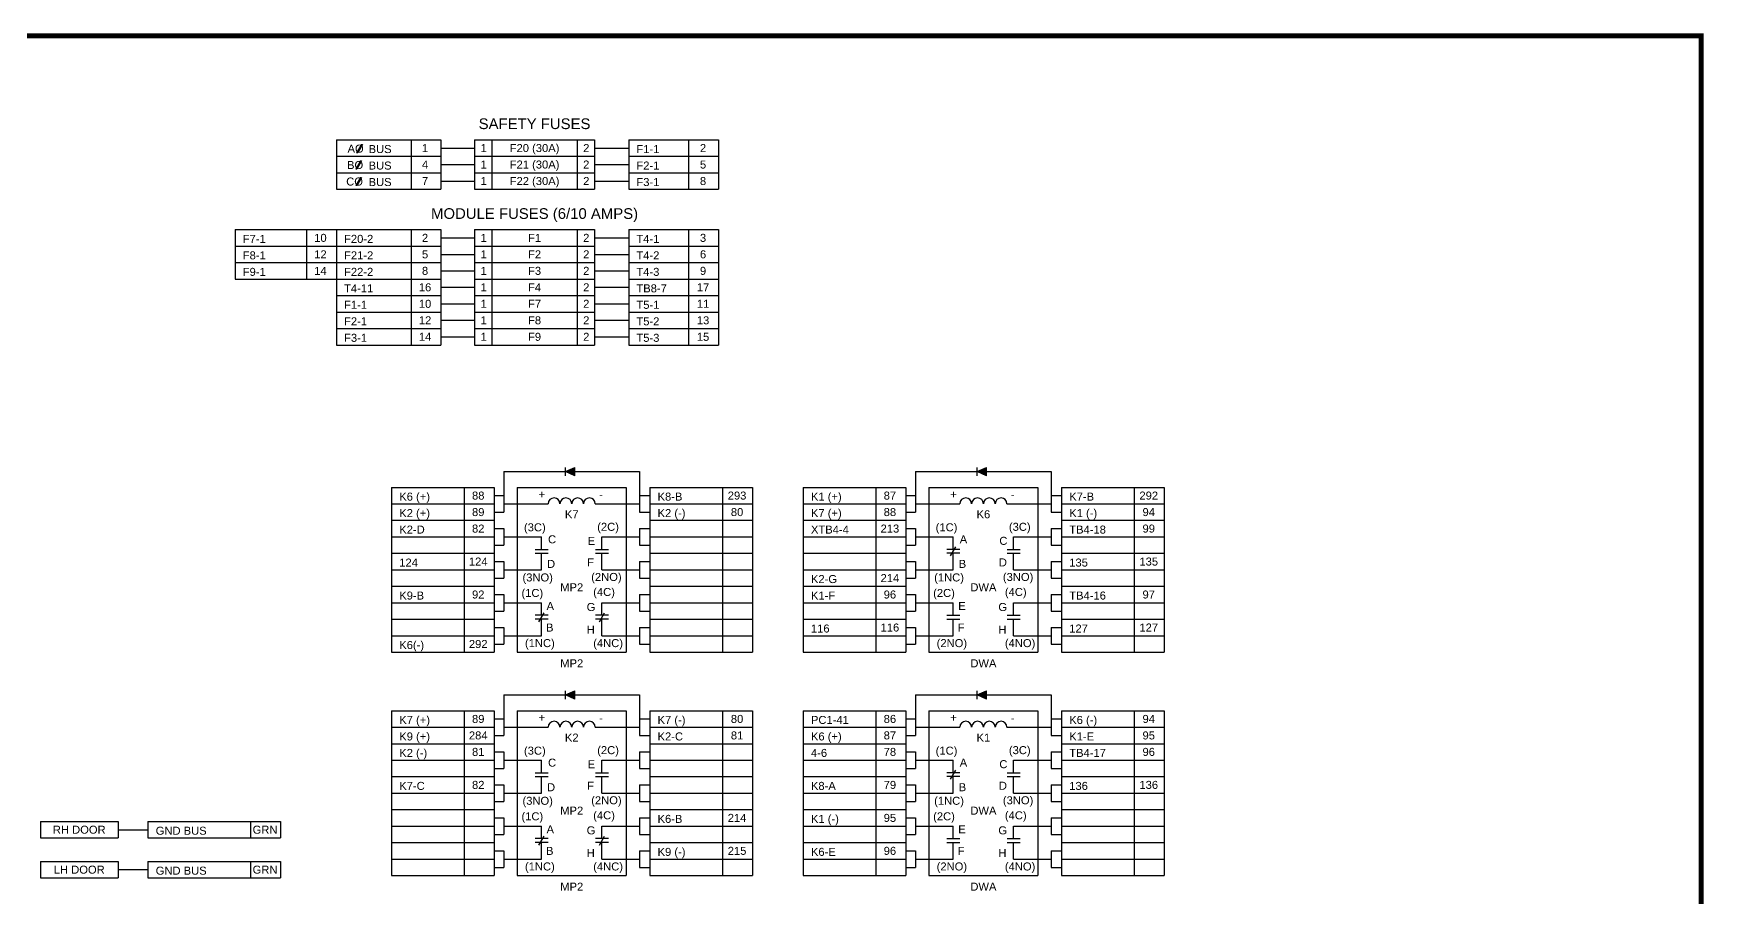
# Model space of a CAD drawing. Extents: x 1.4 to 18.1, y -1.8 to 8.6.
# Drawn here: x 8.3 to 18.08, y 3.57 to 8.63 of the extents above; entities that cross this region are included whole.
import ezdxf
from ezdxf.enums import TextEntityAlignment as Align

# ---------------------------------------------------------------- set-up
doc = ezdxf.new("R2010")
doc.units = 0
doc.header["$MEASUREMENT"] = 0
doc.layers.get('0').update_dxf_attribs({"linetype": 'CONTINUOUS'})
doc.layers.add('DRAWING', color=7, linetype='CONTINUOUS')
doc.styles.get("Standard").update_dxf_attribs({"font": 'ARIAL.TTF'})

# ---------------------------------------------------------------- blocks, each defined once
blk = doc.blocks.new('C_phase')
h = blk.add_hatch(color=256)
h.paths.add_polyline_path([(0.099, -0.026), (0.107, -0.026), (0.144, 0.038), (0.136, 0.038)], flags=16)
h.paths.add_polyline_path([(0.013, -0.043), (0.168, -0.043), (0.168, 0.054), (0.013, 0.054)], flags=9)
for p, q in [((0.136, 0.038), (0.099, -0.026)), ((0.144, 0.038), (0.107, -0.026)), ((0.136, 0.038), (0.144, 0.038)), ((0.107, -0.026), (0.099, -0.026))]:
    blk.add_line(p, q)
blk.add_text('CO', height=0.0625).set_placement((0.025, -0.025))
blk = doc.blocks.new('B_phase')
h = blk.add_hatch(color=256)
h.paths.add_polyline_path([(0.094, -0.031), (0.101, -0.031), (0.139, 0.033), (0.131, 0.033)], flags=16)
h.paths.add_polyline_path([(0.01, -0.048), (0.158, -0.048), (0.158, 0.049), (0.01, 0.049)], flags=9)
for p, q in [((0.131, 0.033), (0.094, -0.031)), ((0.139, 0.033), (0.101, -0.031)), ((0.131, 0.033), (0.139, 0.033)), ((0.101, -0.031), (0.094, -0.031))]:
    blk.add_line(p, q)
blk.add_text('BO', height=0.0625).set_placement((0.025, -0.03))
blk = doc.blocks.new('A_phase')
h = blk.add_hatch(color=256)
h.paths.add_polyline_path([(0.1, -0.033), (0.108, -0.033), (0.145, 0.031), (0.137, 0.031)], flags=16)
h.paths.add_polyline_path([(0.01, -0.05), (0.165, -0.05), (0.165, 0.047), (0.01, 0.047)], flags=9)
for p, q in [((0.137, 0.031), (0.1, -0.033)), ((0.145, 0.031), (0.108, -0.033)), ((0.137, 0.031), (0.145, 0.031)), ((0.108, -0.033), (0.1, -0.033))]:
    blk.add_line(p, q)
blk.add_text('AO', height=0.0625).set_placement((0.029, -0.032))
blk = doc.blocks.new('NPCAP')
for p, q in [((0, 0.051), (0, -0.051)), ((0.031, 0.051), (0.031, -0.051))]:
    blk.add_line(p, q)
blk = doc.blocks.new('N_C_CONTACT')
for p, q in [((0.051, 0.031), (-0.051, 0.031)), ((0.051, 0), (-0.051, 0)), ((-0.02, -0.019), (0.02, 0.05))]:
    blk.add_line(p, q)
blk = doc.blocks.new('DIODE')
blk.add_hatch(color=256).paths.add_polyline_path([(0.072, 0), (0, 0.033), (0, -0.033)])
for p, q in [((0, 0.033), (0.072, 0)), ((0, 0.033), (0, -0.033)), ((0.072, 0), (0, -0.033)), ((0.072, 0.033), (0.072, -0.033))]:
    blk.add_line(p, q)
blk = doc.blocks.new('coil')
for centre in [(0.046, 0), (0.138, 0), (0.23, 0), (0.322, 0)]:
    blk.add_arc(centre, 0.046, 0, 180)

msp = doc.modelspace()

# ---------------------------------------------------------------- linework, layer by layer
at = {"color": 7, "const_width": 0.0288}
msp.add_lwpolyline([(18.0699, -1.7766), (18.0699, 8.6186), (1.4376, 8.6186), (1.4376, -1.7766)], close=True, dxfattribs=at)
at = {"layer": 'DRAWING', "color": 7}
for p, q in [((10.0759, 8.0099), (10.6888, 8.0099)), ((10.0759, 8.0099), (10.0759, 7.7201)), ((10.514, 8.0099), (10.514, 7.7201)), ((10.6888, 8.0099), (10.6888, 7.7201)), ((10.6888, 7.9616), (10.8861, 7.9616)), ((10.8861, 8.0099), (11.5878, 8.0099)), ((10.8861, 8.0099), (10.8861, 7.7201)), ((10.9869, 8.0099), (10.9869, 7.7201)), ((11.4871, 8.0099), (11.4871, 7.7201)), ((11.5878, 8.0099), (11.5878, 7.7201)), ((11.5878, 7.9616), (11.7884, 7.9616)), ((11.7884, 8.0099), (12.3141, 8.0099)), ((11.7884, 8.0099), (11.7884, 7.7201)), ((12.1393, 8.0099), (12.1393, 7.7201)), ((12.3141, 8.0099), (12.3141, 7.7201)), ((10.0759, 7.9133), (10.6888, 7.9133)), ((10.6888, 7.865), (10.8861, 7.865)), ((10.8861, 7.9133), (11.5878, 7.9133)), ((11.5878, 7.865), (11.7884, 7.865)), ((11.7884, 7.9133), (12.3141, 7.9133)), ((10.0759, 7.8167), (10.6888, 7.8167)), ((10.6888, 7.7684), (10.8861, 7.7684)), ((10.8861, 7.8167), (11.5878, 7.8167)), ((11.5878, 7.7684), (11.7884, 7.7684)), ((11.7884, 7.8167), (12.3141, 7.8167)), ((10.0759, 7.7201), (10.6888, 7.7201)), ((10.8861, 7.7201), (11.5878, 7.7201)), ((11.7884, 7.7201), (12.3141, 7.7201)), ((9.4826, 7.4839), (9.4826, 7.1942)), ((9.4826, 7.4839), (10.6888, 7.4839)), ((9.9011, 7.4839), (9.9011, 7.1942)), ((10.0759, 7.4839), (10.0759, 6.8078)), ((10.514, 7.4839), (10.514, 6.8078)), ((10.6888, 7.4839), (10.6888, 6.8078)), ((10.6888, 7.4356), (10.8861, 7.4356)), ((10.8861, 7.4839), (11.5878, 7.4839)), ((10.8861, 7.4839), (10.8861, 6.8078)), ((10.9869, 7.4839), (10.9869, 6.8078)), ((11.4871, 7.4839), (11.4871, 6.8078)), ((11.5878, 7.4839), (11.5878, 6.8078)), ((11.5878, 7.4356), (11.7884, 7.4356)), ((11.7884, 7.4839), (11.7884, 6.8078)), ((11.7884, 7.4839), (12.3141, 7.4839)), ((12.1393, 7.4839), (12.1393, 6.8078)), ((12.3141, 7.4839), (12.3141, 6.8078)), ((9.4826, 7.3873), (10.6888, 7.3873)), ((10.6888, 7.339), (10.8861, 7.339)), ((10.8861, 7.3873), (11.5878, 7.3873)), ((11.5878, 7.339), (11.7884, 7.339)), ((11.7884, 7.3873), (12.3141, 7.3873)), ((9.4826, 7.2907), (10.6888, 7.2907)), ((10.6888, 7.2424), (10.8861, 7.2424)), ((10.8861, 7.2907), (11.5878, 7.2907)), ((11.5878, 7.2424), (11.7884, 7.2424)), ((11.7884, 7.2907), (12.3141, 7.2907)), ((9.4826, 7.1942), (10.6888, 7.1942)), ((10.6888, 7.1459), (10.8861, 7.1459)), ((10.8861, 7.1942), (11.5878, 7.1942)), ((11.5878, 7.1459), (11.7884, 7.1459)), ((11.7884, 7.1942), (12.3141, 7.1942)), ((10.0759, 7.0976), (10.6888, 7.0976)), ((10.6888, 7.0493), (10.8861, 7.0493)), ((10.8861, 7.0976), (11.5878, 7.0976)), ((11.5878, 7.0493), (11.7884, 7.0493)), ((11.7884, 7.0976), (12.3141, 7.0976)), ((10.0759, 7.001), (10.6888, 7.001)), ((10.6888, 6.9527), (10.8861, 6.9527)), ((10.8861, 7.001), (11.5878, 7.001)), ((11.5878, 6.9527), (11.7884, 6.9527)), ((11.7884, 7.001), (12.3141, 7.001)), ((10.0759, 6.9044), (10.6888, 6.9044)), ((10.6888, 6.8561), (10.8861, 6.8561)), ((10.8861, 6.9044), (11.5878, 6.9044)), ((11.5878, 6.8561), (11.7884, 6.8561)), ((11.7884, 6.9044), (12.3141, 6.9044)), ((10.0759, 6.8078), (10.6888, 6.8078)), ((10.8861, 6.8078), (11.5878, 6.8078)), ((11.7884, 6.8078), (12.3141, 6.8078)), ((11.0574, 6.0663), (11.0574, 5.8296)), ((11.0574, 6.0663), (11.8519, 6.0663)), ((11.8519, 6.0663), (11.8519, 5.8296)), ((13.4687, 6.0663), (14.2632, 6.0663)), ((13.4687, 6.0663), (13.4687, 5.8296)), ((14.2632, 6.0663), (14.2632, 5.8296)), ((10.3993, 5.9744), (10.3993, 5.0086)), ((10.3993, 5.9744), (11.0002, 5.9744)), ((10.8254, 5.9744), (10.8254, 5.0086)), ((11.0002, 5.9744), (11.0002, 5.0086)), ((11.1351, 5.9744), (11.1351, 5.0086)), ((11.1351, 5.9744), (11.7742, 5.9744)), ((11.7742, 5.9744), (11.7742, 5.0086)), ((11.9123, 5.9744), (11.9123, 5.0086)), ((11.9123, 5.9744), (12.5132, 5.9744)), ((12.3384, 5.9744), (12.3384, 5.0086)), ((12.5132, 5.9744), (12.5132, 5.0086)), ((12.8106, 5.9744), (12.8106, 5.0086)), ((12.8106, 5.9744), (13.4116, 5.9744)), ((13.2367, 5.9744), (13.2367, 5.0086)), ((13.4116, 5.9744), (13.4116, 5.0086)), ((13.5464, 5.9744), (13.5464, 5.0086)), ((13.5464, 5.9744), (14.1856, 5.9744)), ((14.1856, 5.9744), (14.1856, 5.0086)), ((14.3236, 5.9744), (14.9246, 5.9744)), ((14.3236, 5.9744), (14.3236, 5.0086)), ((14.7497, 5.9744), (14.7497, 5.0086)), ((14.9246, 5.9744), (14.9246, 5.0086)), ((10.3993, 5.8779), (11.0002, 5.8779)), ((11.0002, 5.9262), (11.0574, 5.9262)), ((11.0574, 5.8779), (11.3168, 5.8779)), ((11.5925, 5.8779), (11.8519, 5.8779)), ((11.8519, 5.9262), (11.9123, 5.9262)), ((11.9123, 5.8779), (12.5132, 5.8779)), ((12.8106, 5.8779), (13.4116, 5.8779)), ((13.4116, 5.9262), (13.4687, 5.9262)), ((13.4687, 5.8779), (13.7281, 5.8779)), ((14.0038, 5.8779), (14.2632, 5.8779)), ((14.2632, 5.9262), (14.3236, 5.9262)), ((14.3236, 5.8779), (14.9246, 5.8779)), ((10.3993, 5.7813), (11.0002, 5.7813)), ((11.0002, 5.8296), (11.0574, 5.8296)), ((11.8519, 5.8296), (11.9123, 5.8296)), ((11.9123, 5.7813), (12.5132, 5.7813)), ((12.8106, 5.7813), (13.4116, 5.7813)), ((13.4116, 5.8296), (13.4687, 5.8296)), ((14.2632, 5.8296), (14.3236, 5.8296)), ((14.3236, 5.7813), (14.9246, 5.7813)), ((10.3993, 5.6847), (11.0002, 5.6847)), ((11.0002, 5.733), (11.0574, 5.733)), ((11.0574, 5.733), (11.0574, 5.6364)), ((11.0574, 5.6847), (11.2778, 5.6847)), ((11.2778, 5.6116), (11.2778, 5.6847)), ((11.6315, 5.6116), (11.6315, 5.6847)), ((11.6315, 5.6847), (11.8519, 5.6847)), ((11.8519, 5.733), (11.9123, 5.733)), ((11.8519, 5.733), (11.8519, 5.6364)), ((11.9123, 5.6847), (12.5132, 5.6847)), ((12.8106, 5.6847), (13.4116, 5.6847)), ((13.4116, 5.733), (13.4687, 5.733)), ((13.4687, 5.733), (13.4687, 5.6364)), ((13.4687, 5.6847), (13.6891, 5.6847)), ((13.6891, 5.6116), (13.6891, 5.6847)), ((14.0428, 5.6116), (14.0428, 5.6847)), ((14.0428, 5.6847), (14.2632, 5.6847)), ((14.2632, 5.733), (14.2632, 5.6364)), ((14.2632, 5.733), (14.3236, 5.733)), ((14.3236, 5.6847), (14.9246, 5.6847)), ((10.3993, 5.5881), (11.0002, 5.5881)), ((11.0002, 5.6364), (11.0574, 5.6364)), ((11.2778, 5.4915), (11.2778, 5.5881)), ((11.6315, 5.4915), (11.6315, 5.5881)), ((11.8519, 5.6364), (11.9123, 5.6364)), ((11.9123, 5.5881), (12.5132, 5.5881)), ((12.8106, 5.5881), (13.4116, 5.5881)), ((13.4116, 5.6364), (13.4687, 5.6364)), ((13.6891, 5.4915), (13.6891, 5.5881)), ((14.0428, 5.4915), (14.0428, 5.5881)), ((14.2632, 5.6364), (14.3236, 5.6364)), ((14.3236, 5.5881), (14.9246, 5.5881)), ((10.3993, 5.4915), (11.0002, 5.4915)), ((11.0002, 5.5398), (11.0574, 5.5398)), ((11.0574, 5.5398), (11.0574, 5.4432)), ((11.0574, 5.4915), (11.2778, 5.4915)), ((11.6315, 5.4915), (11.8519, 5.4915)), ((11.8519, 5.5398), (11.9123, 5.5398)), ((11.8519, 5.5398), (11.8519, 5.4432)), ((11.9123, 5.4915), (12.5132, 5.4915)), ((12.8106, 5.4915), (13.4116, 5.4915)), ((13.4116, 5.5398), (13.4687, 5.5398)), ((13.4687, 5.5398), (13.4687, 5.4432)), ((13.4687, 5.4915), (13.6891, 5.4915)), ((14.0428, 5.4915), (14.2632, 5.4915)), ((14.2632, 5.5398), (14.2632, 5.4432)), ((14.2632, 5.5398), (14.3236, 5.5398)), ((14.3236, 5.4915), (14.9246, 5.4915)), ((10.3993, 5.395), (11.0002, 5.395)), ((11.0002, 5.4432), (11.0574, 5.4432)), ((11.8519, 5.4432), (11.9123, 5.4432)), ((11.9123, 5.395), (12.5132, 5.395)), ((12.8106, 5.395), (13.4116, 5.395)), ((13.4116, 5.4432), (13.4687, 5.4432)), ((14.2632, 5.4432), (14.3236, 5.4432)), ((14.3236, 5.395), (14.9246, 5.395)), ((10.3993, 5.2984), (11.0002, 5.2984)), ((11.0002, 5.3467), (11.0574, 5.3467)), ((11.0574, 5.3467), (11.0574, 5.2501)), ((11.0574, 5.2984), (11.2778, 5.2984)), ((11.2778, 5.2252), (11.2778, 5.2984)), ((11.6315, 5.2984), (11.8519, 5.2984)), ((11.6315, 5.2252), (11.6315, 5.2984)), ((11.8519, 5.3467), (11.9123, 5.3467)), ((11.8519, 5.3467), (11.8519, 5.2501)), ((11.9123, 5.2984), (12.5132, 5.2984)), ((12.8106, 5.2984), (13.4116, 5.2984)), ((13.4116, 5.3467), (13.4687, 5.3467)), ((13.4687, 5.3467), (13.4687, 5.2501)), ((13.4687, 5.2984), (13.6891, 5.2984)), ((13.6891, 5.2252), (13.6891, 5.2984)), ((14.0428, 5.2252), (14.0428, 5.2984)), ((14.0428, 5.2984), (14.2632, 5.2984)), ((14.2632, 5.3467), (14.2632, 5.2501)), ((14.2632, 5.3467), (14.3236, 5.3467)), ((14.3236, 5.2984), (14.9246, 5.2984)), ((10.3993, 5.2018), (11.0002, 5.2018)), ((11.0002, 5.2501), (11.0574, 5.2501)), ((11.2778, 5.1052), (11.2778, 5.2018)), ((11.6315, 5.1052), (11.6315, 5.2018)), ((11.8519, 5.2501), (11.9123, 5.2501)), ((11.9123, 5.2018), (12.5132, 5.2018)), ((12.8106, 5.2018), (13.4116, 5.2018)), ((13.4116, 5.2501), (13.4687, 5.2501)), ((13.6891, 5.1052), (13.6891, 5.2018)), ((14.0428, 5.1052), (14.0428, 5.2018)), ((14.2632, 5.2501), (14.3236, 5.2501)), ((14.3236, 5.2018), (14.9246, 5.2018)), ((10.3993, 5.1052), (11.0002, 5.1052)), ((11.0002, 5.1535), (11.0574, 5.1535)), ((11.0574, 5.1535), (11.0574, 5.0569)), ((11.0574, 5.1052), (11.2778, 5.1052)), ((11.6315, 5.1052), (11.8519, 5.1052)), ((11.8519, 5.1535), (11.8519, 5.0569)), ((11.8519, 5.1535), (11.9123, 5.1535)), ((11.9123, 5.1052), (12.5132, 5.1052)), ((12.8106, 5.1052), (13.4116, 5.1052)), ((13.4116, 5.1535), (13.4687, 5.1535)), ((13.4687, 5.1535), (13.4687, 5.0569)), ((13.4687, 5.1052), (13.6891, 5.1052)), ((14.0428, 5.1052), (14.2632, 5.1052)), ((14.2632, 5.1535), (14.3236, 5.1535)), ((14.2632, 5.1535), (14.2632, 5.0569)), ((14.3236, 5.1052), (14.9246, 5.1052)), ((10.3993, 5.0086), (11.0002, 5.0086)), ((11.0002, 5.0569), (11.0574, 5.0569)), ((11.1351, 5.0086), (11.7742, 5.0086)), ((11.8519, 5.0569), (11.9123, 5.0569)), ((11.9123, 5.0086), (12.5132, 5.0086)), ((12.8106, 5.0086), (13.4116, 5.0086)), ((13.4116, 5.0569), (13.4687, 5.0569)), ((13.5464, 5.0086), (14.1856, 5.0086)), ((14.2632, 5.0569), (14.3236, 5.0569)), ((14.3236, 5.0086), (14.9246, 5.0086)), ((11.0574, 4.7583), (11.8519, 4.7583)), ((11.0574, 4.7583), (11.0574, 4.5215)), ((11.8519, 4.7583), (11.8519, 4.5215)), ((13.4687, 4.7583), (14.2632, 4.7583)), ((13.4687, 4.7583), (13.4687, 4.5215)), ((14.2632, 4.7583), (14.2632, 4.5215)), ((10.3993, 4.6664), (10.3993, 3.7006)), ((10.3993, 4.6664), (11.0002, 4.6664)), ((10.8254, 4.6664), (10.8254, 3.7006)), ((11.0002, 4.6664), (11.0002, 3.7006)), ((11.0002, 4.6181), (11.0574, 4.6181)), ((11.1351, 4.6664), (11.1351, 3.7006)), ((11.1351, 4.6664), (11.7742, 4.6664)), ((11.7742, 4.6664), (11.7742, 3.7006)), ((11.8519, 4.6181), (11.9123, 4.6181)), ((11.9123, 4.6664), (12.5132, 4.6664)), ((11.9123, 4.6664), (11.9123, 3.7006)), ((12.3384, 4.6664), (12.3384, 3.7006)), ((12.5132, 4.6664), (12.5132, 3.7006)), ((12.8106, 4.6664), (13.4116, 4.6664)), ((12.8106, 4.6664), (12.8106, 3.7006)), ((13.2367, 4.6664), (13.2367, 3.7006)), ((13.4116, 4.6664), (13.4116, 3.7006)), ((13.4116, 4.6181), (13.4687, 4.6181)), ((13.5464, 4.6664), (13.5464, 3.7006)), ((13.5464, 4.6664), (14.1856, 4.6664)), ((14.1856, 4.6664), (14.1856, 3.7006)), ((14.2632, 4.6181), (14.3236, 4.6181)), ((14.3236, 4.6664), (14.9246, 4.6664)), ((14.3236, 4.6664), (14.3236, 3.7006)), ((14.7497, 4.6664), (14.7497, 3.7006)), ((14.9246, 4.6664), (14.9246, 3.7006)), ((10.3993, 4.5698), (11.0002, 4.5698)), ((11.0002, 4.5215), (11.0574, 4.5215)), ((11.0574, 4.5698), (11.3168, 4.5698)), ((11.5925, 4.5698), (11.8519, 4.5698)), ((11.8519, 4.5215), (11.9123, 4.5215)), ((11.9123, 4.5698), (12.5132, 4.5698)), ((12.8106, 4.5698), (13.4116, 4.5698)), ((13.4116, 4.5215), (13.4687, 4.5215)), ((13.4687, 4.5698), (13.7281, 4.5698)), ((14.0038, 4.5698), (14.2632, 4.5698)), ((14.2632, 4.5215), (14.3236, 4.5215)), ((14.3236, 4.5698), (14.9246, 4.5698)), ((10.3993, 4.4732), (11.0002, 4.4732)), ((11.0002, 4.425), (11.0574, 4.425)), ((11.0574, 4.425), (11.0574, 4.3284)), ((11.8519, 4.425), (11.8519, 4.3284)), ((11.8519, 4.425), (11.9123, 4.425)), ((11.9123, 4.4732), (12.5132, 4.4732)), ((12.8106, 4.4732), (13.4116, 4.4732)), ((13.4116, 4.425), (13.4687, 4.425)), ((13.4687, 4.425), (13.4687, 4.3284)), ((14.2632, 4.425), (14.2632, 4.3284)), ((14.2632, 4.425), (14.3236, 4.425)), ((14.3236, 4.4732), (14.9246, 4.4732)), ((10.3993, 4.3767), (11.0002, 4.3767)), ((11.0002, 4.3284), (11.0574, 4.3284)), ((11.0574, 4.3767), (11.2778, 4.3767)), ((11.2778, 4.3035), (11.2778, 4.3767)), ((11.6315, 4.3035), (11.6315, 4.3767)), ((11.6315, 4.3767), (11.8519, 4.3767)), ((11.8519, 4.3284), (11.9123, 4.3284)), ((11.9123, 4.3767), (12.5132, 4.3767)), ((12.8106, 4.3767), (13.4116, 4.3767)), ((13.4116, 4.3284), (13.4687, 4.3284)), ((13.4687, 4.3767), (13.6891, 4.3767)), ((13.6891, 4.3035), (13.6891, 4.3767)), ((14.0428, 4.3035), (14.0428, 4.3767)), ((14.0428, 4.3767), (14.2632, 4.3767)), ((14.2632, 4.3284), (14.3236, 4.3284)), ((14.3236, 4.3767), (14.9246, 4.3767)), ((10.3993, 4.2801), (11.0002, 4.2801)), ((11.0002, 4.2318), (11.0574, 4.2318)), ((11.0574, 4.2318), (11.0574, 4.1352)), ((11.2778, 4.1835), (11.2778, 4.2801)), ((11.6315, 4.1835), (11.6315, 4.2801)), ((11.8519, 4.2318), (11.8519, 4.1352)), ((11.8519, 4.2318), (11.9123, 4.2318)), ((11.9123, 4.2801), (12.5132, 4.2801)), ((12.8106, 4.2801), (13.4116, 4.2801)), ((13.4116, 4.2318), (13.4687, 4.2318)), ((13.4687, 4.2318), (13.4687, 4.1352)), ((13.6891, 4.1835), (13.6891, 4.2801)), ((14.0428, 4.1835), (14.0428, 4.2801)), ((14.2632, 4.2318), (14.2632, 4.1352)), ((14.2632, 4.2318), (14.3236, 4.2318)), ((14.3236, 4.2801), (14.9246, 4.2801)), ((10.3993, 4.1835), (11.0002, 4.1835)), ((11.0002, 4.1352), (11.0574, 4.1352)), ((11.0574, 4.1835), (11.2778, 4.1835)), ((11.6315, 4.1835), (11.8519, 4.1835)), ((11.8519, 4.1352), (11.9123, 4.1352)), ((11.9123, 4.1835), (12.5132, 4.1835)), ((12.8106, 4.1835), (13.4116, 4.1835)), ((13.4116, 4.1352), (13.4687, 4.1352)), ((13.4687, 4.1835), (13.6891, 4.1835)), ((14.0428, 4.1835), (14.2632, 4.1835)), ((14.2632, 4.1352), (14.3236, 4.1352)), ((14.3236, 4.1835), (14.9246, 4.1835)), ((8.343, 4.0176), (8.7972, 4.0176)), ((8.343, 4.0176), (8.343, 3.921)), ((8.7972, 4.0176), (8.7972, 3.921)), ((8.9727, 4.0176), (9.7485, 4.0176)), ((8.9727, 4.0176), (8.9727, 3.921)), ((9.5736, 4.0176), (9.5736, 3.921)), ((9.7485, 4.0176), (9.7485, 3.921)), ((10.3993, 4.0869), (11.0002, 4.0869)), ((11.0002, 4.0386), (11.0574, 4.0386)), ((11.0574, 4.0386), (11.0574, 3.942)), ((11.8519, 4.0386), (11.8519, 3.942)), ((11.8519, 4.0386), (11.9123, 4.0386)), ((11.9123, 4.0869), (12.5132, 4.0869)), ((12.8106, 4.0869), (13.4116, 4.0869)), ((13.4116, 4.0386), (13.4687, 4.0386)), ((13.4687, 4.0386), (13.4687, 3.942)), ((14.2632, 4.0386), (14.3236, 4.0386)), ((14.2632, 4.0386), (14.2632, 3.942)), ((14.3236, 4.0869), (14.9246, 4.0869)), ((8.343, 3.921), (8.7972, 3.921)), ((8.7972, 3.9693), (8.9727, 3.9693)), ((8.9727, 3.921), (9.7485, 3.921)), ((10.3993, 3.9903), (11.0002, 3.9903)), ((11.0002, 3.942), (11.0574, 3.942)), ((11.0574, 3.9903), (11.2778, 3.9903)), ((11.2778, 3.9172), (11.2778, 3.9903)), ((11.6315, 3.9172), (11.6315, 3.9903)), ((11.6315, 3.9903), (11.8519, 3.9903)), ((11.8519, 3.942), (11.9123, 3.942)), ((11.9123, 3.9903), (12.5132, 3.9903)), ((12.8106, 3.9903), (13.4116, 3.9903)), ((13.4116, 3.942), (13.4687, 3.942)), ((13.4687, 3.9903), (13.6891, 3.9903)), ((13.6891, 3.9172), (13.6891, 3.9903)), ((14.0428, 3.9172), (14.0428, 3.9903)), ((14.0428, 3.9903), (14.2632, 3.9903)), ((14.2632, 3.942), (14.3236, 3.942)), ((14.3236, 3.9903), (14.9246, 3.9903)), ((10.3993, 3.8938), (11.0002, 3.8938)), ((11.0002, 3.8455), (11.0574, 3.8455)), ((11.0574, 3.8455), (11.0574, 3.7489)), ((11.2778, 3.7972), (11.2778, 3.8938)), ((11.6315, 3.7972), (11.6315, 3.8938)), ((11.8519, 3.8455), (11.9123, 3.8455)), ((11.8519, 3.8455), (11.8519, 3.7489)), ((11.9123, 3.8938), (12.5132, 3.8938)), ((12.8106, 3.8938), (13.4116, 3.8938)), ((13.4116, 3.8455), (13.4687, 3.8455)), ((13.4687, 3.8455), (13.4687, 3.7489)), ((13.6891, 3.7972), (13.6891, 3.8938)), ((14.0428, 3.7972), (14.0428, 3.8938)), ((14.2632, 3.8455), (14.2632, 3.7489)), ((14.2632, 3.8455), (14.3236, 3.8455)), ((14.3236, 3.8938), (14.9246, 3.8938)), ((8.343, 3.7836), (8.7972, 3.7836)), ((8.343, 3.7836), (8.343, 3.687)), ((8.7972, 3.7836), (8.7972, 3.687)), ((8.7972, 3.7353), (8.9727, 3.7353)), ((8.9727, 3.7836), (9.7485, 3.7836)), ((8.9727, 3.7836), (8.9727, 3.687)), ((9.5736, 3.7836), (9.5736, 3.687)), ((9.7485, 3.7836), (9.7485, 3.687)), ((10.3993, 3.7972), (11.0002, 3.7972)), ((11.0002, 3.7489), (11.0574, 3.7489)), ((11.0574, 3.7972), (11.2778, 3.7972)), ((11.6315, 3.7972), (11.8519, 3.7972)), ((11.8519, 3.7489), (11.9123, 3.7489)), ((11.9123, 3.7972), (12.5132, 3.7972)), ((12.8106, 3.7972), (13.4116, 3.7972)), ((13.4116, 3.7489), (13.4687, 3.7489)), ((13.4687, 3.7972), (13.6891, 3.7972)), ((14.0428, 3.7972), (14.2632, 3.7972)), ((14.2632, 3.7489), (14.3236, 3.7489)), ((14.3236, 3.7972), (14.9246, 3.7972)), ((8.343, 3.687), (8.7972, 3.687)), ((8.9727, 3.687), (9.7485, 3.687)), ((10.3993, 3.7006), (11.0002, 3.7006)), ((11.1351, 3.7006), (11.7742, 3.7006)), ((11.9123, 3.7006), (12.5132, 3.7006)), ((12.8106, 3.7006), (13.4116, 3.7006)), ((13.5464, 3.7006), (14.1856, 3.7006)), ((14.3236, 3.7006), (14.9246, 3.7006))]:
    msp.add_line(p, q, dxfattribs=at)

# ---------------------------------------------------------------- block references
at = {"layer": 'DRAWING', "color": 7, "xscale": 0.75, "yscale": 0.75, "zscale": 0.75}
for name, p in [('A_phase', (10.1199, 7.9586)), ('B_phase', (10.1199, 7.8612)), ('C_phase', (10.1149, 7.7608)), ('coil', (11.3168, 5.8779)), ('coil', (13.7281, 5.8779)), ('N_C_CONTACT', (13.6891, 5.5881)), ('N_C_CONTACT', (11.2778, 5.2018)), ('N_C_CONTACT', (11.6315, 5.2018)), ('coil', (11.3168, 4.5698)), ('coil', (13.7281, 4.5698)), ('N_C_CONTACT', (13.6891, 4.2801)), ('N_C_CONTACT', (11.2778, 3.8938)), ('N_C_CONTACT', (11.6315, 3.8938))]:
    msp.add_blockref(name, p, dxfattribs=at)
for name, p, rotation in [('DIODE', (11.4723, 6.0663), 180), ('DIODE', (13.8836, 6.0663), 180), ('NPCAP', (11.2778, 5.5881), 90), ('NPCAP', (11.6315, 5.5881), 90), ('NPCAP', (14.0428, 5.5881), 90), ('NPCAP', (13.6891, 5.2018), 90), ('NPCAP', (14.0428, 5.2018), 90), ('DIODE', (11.4723, 4.7583), 180), ('DIODE', (13.8836, 4.7583), 180), ('NPCAP', (11.2778, 4.2801), 90), ('NPCAP', (11.6315, 4.2801), 90), ('NPCAP', (14.0428, 4.2801), 90), ('NPCAP', (13.6891, 3.8938), 90), ('NPCAP', (14.0428, 3.8938), 90)]:
    msp.add_blockref(name, p, dxfattribs=dict(at, rotation=rotation))

# ---------------------------------------------------------------- texts
at = {"layer": 'DRAWING', "color": 7}
for s, height, p in [('SAFETY FUSES', 0.0625, (11.237, 8.0727)), ('MODULE FUSES (6/10 AMPS)', 0.0625, (11.237, 7.5467)), ('K7', 0.04688, (11.4547, 5.7932)), ('K6', 0.04688, (13.866, 5.7932)), ('MP2', 0.04688, (11.4547, 5.3656)), ('DWA', 0.04688, (13.866, 5.3656)), ('MP2', 0.04688, (11.4547, 4.9204)), ('DWA', 0.04688, (13.866, 4.9204)), ('K2', 0.04688, (11.4547, 4.4852)), ('K1', 0.04688, (13.866, 4.4852)), ('MP2', 0.04688, (11.4547, 4.0576)), ('DWA', 0.04688, (13.866, 4.0576)), ('MP2', 0.04688, (11.4547, 3.6123)), ('DWA', 0.04688, (13.866, 3.6123))]:
    msp.add_text(s, height=height, dxfattribs=at).set_placement(p, align=Align.CENTER)
for s, height, p in [('BUS', 0.04688, (10.2648, 7.9322)), ('F1-1', 0.04688, (11.8335, 7.9322)), ('BUS', 0.04688, (10.2648, 7.8356)), ('F2-1', 0.04688, (11.8335, 7.8356)), ('BUS', 0.04688, (10.2648, 7.739)), ('F3-1', 0.04688, (11.8335, 7.739)), ('F7-1', 0.04688, (9.5278, 7.4062)), ('F20-2', 0.04688, (10.1211, 7.4062)), ('T4-1', 0.04688, (11.8335, 7.4062)), ('F8-1', 0.04688, (9.5278, 7.3096)), ('F21-2', 0.04688, (10.1211, 7.3096)), ('T4-2', 0.04688, (11.8335, 7.3096)), ('F9-1', 0.04688, (9.5278, 7.213)), ('F22-2', 0.04688, (10.1211, 7.213)), ('T4-3', 0.04688, (11.8335, 7.213)), ('T4-11', 0.04688, (10.1211, 7.1164)), ('TB8-7', 0.04688, (11.8335, 7.1164)), ('F1-1', 0.04688, (10.1211, 7.0199)), ('T5-1', 0.04688, (11.8335, 7.0199)), ('F2-1', 0.04688, (10.1211, 6.9233)), ('T5-2', 0.04688, (11.8335, 6.9233)), ('F3-1', 0.04688, (10.1211, 6.8267)), ('T5-3', 0.04688, (11.8335, 6.8267)), ('K6 (+)', 0.04688, (10.4445, 5.8967)), ('+', 0.0469, (11.2602, 5.9107)), ('-', 0.0469, (11.6157, 5.9078)), ('K8-B', 0.04688, (11.9575, 5.8967)), ('K1 (+)', 0.04688, (12.8558, 5.8967)), ('+', 0.0469, (13.6715, 5.9107)), ('-', 0.0469, (14.027, 5.9078)), ('K7-B', 0.04688, (14.3688, 5.8967)), ('K2 (+)', 0.04688, (10.4445, 5.8001)), ('K2 (-)', 0.04688, (11.9575, 5.8001)), ('K7 (+)', 0.04688, (12.8558, 5.8001)), ('K1 (-)', 0.04688, (14.3688, 5.8001)), ('K2-D', 0.04688, (10.4445, 5.7036)), ('(3C)', 0.04688, (11.175, 5.7169)), ('C', 0.0469, (11.316, 5.6464)), ('E', 0.0469, (11.5481, 5.6376)), ('(2C)', 0.04688, (11.6039, 5.7198)), ('XTB4-4', 0.04688, (12.8558, 5.7036)), ('(1C)', 0.04688, (13.5863, 5.7169)), ('A', 0.0469, (13.7273, 5.6464)), ('C', 0.0469, (13.9594, 5.6376)), ('(3C)', 0.04688, (14.0153, 5.7198)), ('TB4-18', 0.04688, (14.3688, 5.7036)), ('124', 0.04688, (10.4445, 5.5104)), ('D', 0.0469, (11.3101, 5.5026)), ('F', 0.0469, (11.5452, 5.5114)), ('B', 0.0469, (13.7214, 5.5026)), ('D', 0.0469, (13.9565, 5.5114)), ('135', 0.04688, (14.3688, 5.5104)), ('(1C)', 0.04688, (11.1603, 5.3323)), ('(3NO)', 0.04688, (11.1661, 5.4233)), ('(2NO)', 0.04688, (11.5687, 5.4262)), ('(4C)', 0.04688, (11.5804, 5.3382)), ('K2-G', 0.04688, (12.8558, 5.4138)), ('(2C)', 0.04688, (13.5716, 5.3323)), ('(1NC)', 0.04688, (13.5775, 5.4233)), ('(3NO)', 0.04688, (13.98, 5.4262)), ('(4C)', 0.04688, (13.9918, 5.3382)), ('K9-B', 0.04688, (10.4445, 5.3172)), ('A', 0.0469, (11.3072, 5.2559)), ('G', 0.0469, (11.5422, 5.2501)), ('K1-F', 0.04688, (12.8558, 5.3172)), ('E', 0.0469, (13.7185, 5.2559)), ('G', 0.0469, (13.9536, 5.2501)), ('TB4-16', 0.04688, (14.3688, 5.3172)), ('(1NC)', 0.04688, (11.1808, 5.0387)), ('B', 0.0469, (11.3042, 5.1297)), ('H', 0.0469, (11.5422, 5.1179)), ('(4NC)', 0.04688, (11.5804, 5.0387)), ('116', 0.04688, (12.8558, 5.1241)), ('(2NO)', 0.04688, (13.5922, 5.0387)), ('F', 0.0469, (13.7156, 5.1297)), ('H', 0.0469, (13.9536, 5.1179)), ('(4NO)', 0.04688, (13.9918, 5.0387)), ('127', 0.04688, (14.3688, 5.1241)), ('K6(-)', 0.04688, (10.4445, 5.0275)), ('K7 (+)', 0.04688, (10.4445, 4.5887)), ('+', 0.0469, (11.2602, 4.6027)), ('-', 0.0469, (11.6157, 4.5997)), ('K7 (-)', 0.04688, (11.9575, 4.5887)), ('PC1-41', 0.04688, (12.8558, 4.5887)), ('+', 0.0469, (13.6715, 4.6027)), ('-', 0.0469, (14.027, 4.5997)), ('K6 (-)', 0.04688, (14.3688, 4.5887)), ('K9 (+)', 0.04688, (10.4445, 4.4921)), ('K2-C', 0.04688, (11.9575, 4.4921)), ('K6 (+)', 0.04688, (12.8558, 4.4921)), ('K1-E', 0.04688, (14.3688, 4.4921)), ('K2 (-)', 0.04688, (10.4445, 4.3955)), ('(3C)', 0.04688, (11.175, 4.4089)), ('(2C)', 0.04688, (11.6039, 4.4118)), ('4-6', 0.04688, (12.8558, 4.3955)), ('(1C)', 0.04688, (13.5863, 4.4089)), ('(3C)', 0.04688, (14.0153, 4.4118)), ('TB4-17', 0.04688, (14.3688, 4.3955)), ('C', 0.0469, (11.316, 4.3384)), ('E', 0.0469, (11.5481, 4.3296)), ('A', 0.0469, (13.7273, 4.3384)), ('C', 0.0469, (13.9594, 4.3296)), ('K7-C', 0.04688, (10.4445, 4.2024)), ('D', 0.0469, (11.3101, 4.1945)), ('F', 0.0469, (11.5452, 4.2033)), ('K8-A', 0.04688, (12.8558, 4.2024)), ('B', 0.0469, (13.7214, 4.1945)), ('D', 0.0469, (13.9565, 4.2033)), ('136', 0.04688, (14.3688, 4.2024)), ('(3NO)', 0.04688, (11.1661, 4.1153)), ('(2NO)', 0.04688, (11.5687, 4.1182)), ('(1NC)', 0.04688, (13.5775, 4.1153)), ('(3NO)', 0.04688, (13.98, 4.1182)), ('(1C)', 0.04688, (11.1603, 4.0242)), ('(4C)', 0.04688, (11.5804, 4.0301)), ('K6-B', 0.04688, (11.9575, 4.0092)), ('K1 (-)', 0.04688, (12.8558, 4.0092)), ('(2C)', 0.04688, (13.5716, 4.0242)), ('(4C)', 0.04688, (13.9918, 4.0301)), ('GND BUS', 0.04688, (9.0179, 3.9399)), ('A', 0.0469, (11.3072, 3.9479)), ('G', 0.0469, (11.5422, 3.942)), ('E', 0.0469, (13.7185, 3.9479)), ('G', 0.0469, (13.9536, 3.942)), ('B', 0.0469, (11.3042, 3.8217)), ('H', 0.0469, (11.5422, 3.8099)), ('K9 (-)', 0.04688, (11.9575, 3.816)), ('K6-E', 0.04688, (12.8558, 3.816)), ('F', 0.0469, (13.7156, 3.8217)), ('H', 0.0469, (13.9536, 3.8099)), ('GND BUS', 0.04688, (9.0179, 3.7059)), ('(1NC)', 0.04688, (11.1808, 3.7306)), ('(4NC)', 0.04688, (11.5804, 3.7306)), ('(2NO)', 0.04688, (13.5922, 3.7306)), ('(4NO)', 0.04688, (13.9918, 3.7306))]:
    msp.add_text(s, height=height, dxfattribs=at).set_placement(p)
for s, height, p in [('1', 0.0469, (10.5956, 7.9616)), ('1', 0.0469, (10.9389, 7.9616)), ('F20 (30A)', 0.04688, (11.237, 7.9616)), ('2', 0.0469, (11.5398, 7.9616)), ('2', 0.0469, (12.2239, 7.9616)), ('4', 0.0469, (10.5956, 7.865)), ('1', 0.0469, (10.9389, 7.865)), ('F21 (30A)', 0.04688, (11.237, 7.865)), ('2', 0.0469, (11.5398, 7.865)), ('5', 0.0469, (12.2239, 7.865)), ('7', 0.0469, (10.5956, 7.7684)), ('1', 0.0469, (10.9389, 7.7684)), ('F22 (30A)', 0.04688, (11.237, 7.7684)), ('2', 0.0469, (11.5398, 7.7684)), ('8', 0.0469, (12.2239, 7.7684)), ('10', 0.04688, (9.9827, 7.4356)), ('2', 0.0469, (10.5956, 7.4356)), ('1', 0.0469, (10.9389, 7.4356)), ('F1', 0.04688, (11.237, 7.4356)), ('2', 0.0469, (11.5398, 7.4356)), ('3', 0.0469, (12.2239, 7.4356)), ('12', 0.04688, (9.9827, 7.339)), ('5', 0.0469, (10.5956, 7.339)), ('1', 0.0469, (10.9389, 7.339)), ('F2', 0.04688, (11.237, 7.339)), ('2', 0.0469, (11.5398, 7.339)), ('6', 0.0469, (12.2239, 7.339)), ('14', 0.04688, (9.9827, 7.2424)), ('8', 0.0469, (10.5956, 7.2424)), ('1', 0.0469, (10.9389, 7.2424)), ('F3', 0.04688, (11.237, 7.2424)), ('2', 0.0469, (11.5398, 7.2424)), ('9', 0.0469, (12.2239, 7.2424)), ('16', 0.04688, (10.5956, 7.1459)), ('1', 0.0469, (10.9389, 7.1459)), ('F4', 0.04688, (11.237, 7.1459)), ('2', 0.0469, (11.5398, 7.1459)), ('17', 0.04688, (12.2239, 7.1459)), ('10', 0.04688, (10.5956, 7.0493)), ('1', 0.0469, (10.9389, 7.0493)), ('F7', 0.04688, (11.237, 7.0493)), ('2', 0.0469, (11.5398, 7.0493)), ('11', 0.04688, (12.2239, 7.0493)), ('12', 0.04688, (10.5956, 6.9527)), ('1', 0.0469, (10.9389, 6.9527)), ('F8', 0.04688, (11.237, 6.9527)), ('2', 0.0469, (11.5398, 6.9527)), ('13', 0.04688, (12.2239, 6.9527)), ('14', 0.04688, (10.5956, 6.8561)), ('1', 0.0469, (10.9389, 6.8561)), ('F9', 0.04688, (11.237, 6.8561)), ('2', 0.0469, (11.5398, 6.8561)), ('15', 0.04688, (12.2239, 6.8561)), ('88', 0.04688, (10.907, 5.9262)), ('293', 0.04688, (12.4231, 5.9262)), ('87', 0.04688, (13.3183, 5.9262)), ('292', 0.04688, (14.8344, 5.9262)), ('89', 0.04688, (10.907, 5.8296)), ('80', 0.04688, (12.4231, 5.8296)), ('88', 0.04688, (13.3183, 5.8296)), ('94', 0.04688, (14.8344, 5.8296)), ('82', 0.04688, (10.907, 5.733)), ('213', 0.04688, (13.3183, 5.733)), ('99', 0.04688, (14.8344, 5.733)), ('124', 0.04688, (10.907, 5.5398)), ('135', 0.04688, (14.8344, 5.5398)), ('214', 0.04688, (13.3183, 5.4432)), ('92', 0.04688, (10.907, 5.3467)), ('96', 0.04688, (13.3183, 5.3467)), ('97', 0.04688, (14.8344, 5.3467)), ('116', 0.04688, (13.3183, 5.1535)), ('127', 0.04688, (14.8344, 5.1535)), ('292', 0.04688, (10.907, 5.0569)), ('89', 0.04688, (10.907, 4.6181)), ('80', 0.04688, (12.4231, 4.6181)), ('86', 0.04688, (13.3183, 4.6181)), ('94', 0.04688, (14.8344, 4.6181)), ('284', 0.04688, (10.907, 4.5215)), ('81', 0.04688, (12.4231, 4.5215)), ('87', 0.04688, (13.3183, 4.5215)), ('95', 0.04688, (14.8344, 4.5215)), ('81', 0.04688, (10.907, 4.425)), ('78', 0.04688, (13.3183, 4.425)), ('96', 0.04688, (14.8344, 4.425)), ('82', 0.04688, (10.907, 4.2318)), ('79', 0.04688, (13.3183, 4.2318)), ('136', 0.04688, (14.8344, 4.2318)), ('214', 0.04688, (12.4231, 4.0386)), ('95', 0.04688, (13.3183, 4.0386)), ('RH DOOR', 0.04688, (8.5701, 3.9693)), ('GRN', 0.04688, (9.6583, 3.9693)), ('215', 0.04688, (12.4231, 3.8455)), ('96', 0.04688, (13.3183, 3.8455)), ('LH DOOR', 0.04688, (8.5701, 3.7353)), ('GRN', 0.04688, (9.6583, 3.7353))]:
    msp.add_text(s, height=height, dxfattribs=at).set_placement(p, align=Align.MIDDLE_CENTER)

doc.saveas('drawing.dxf')
